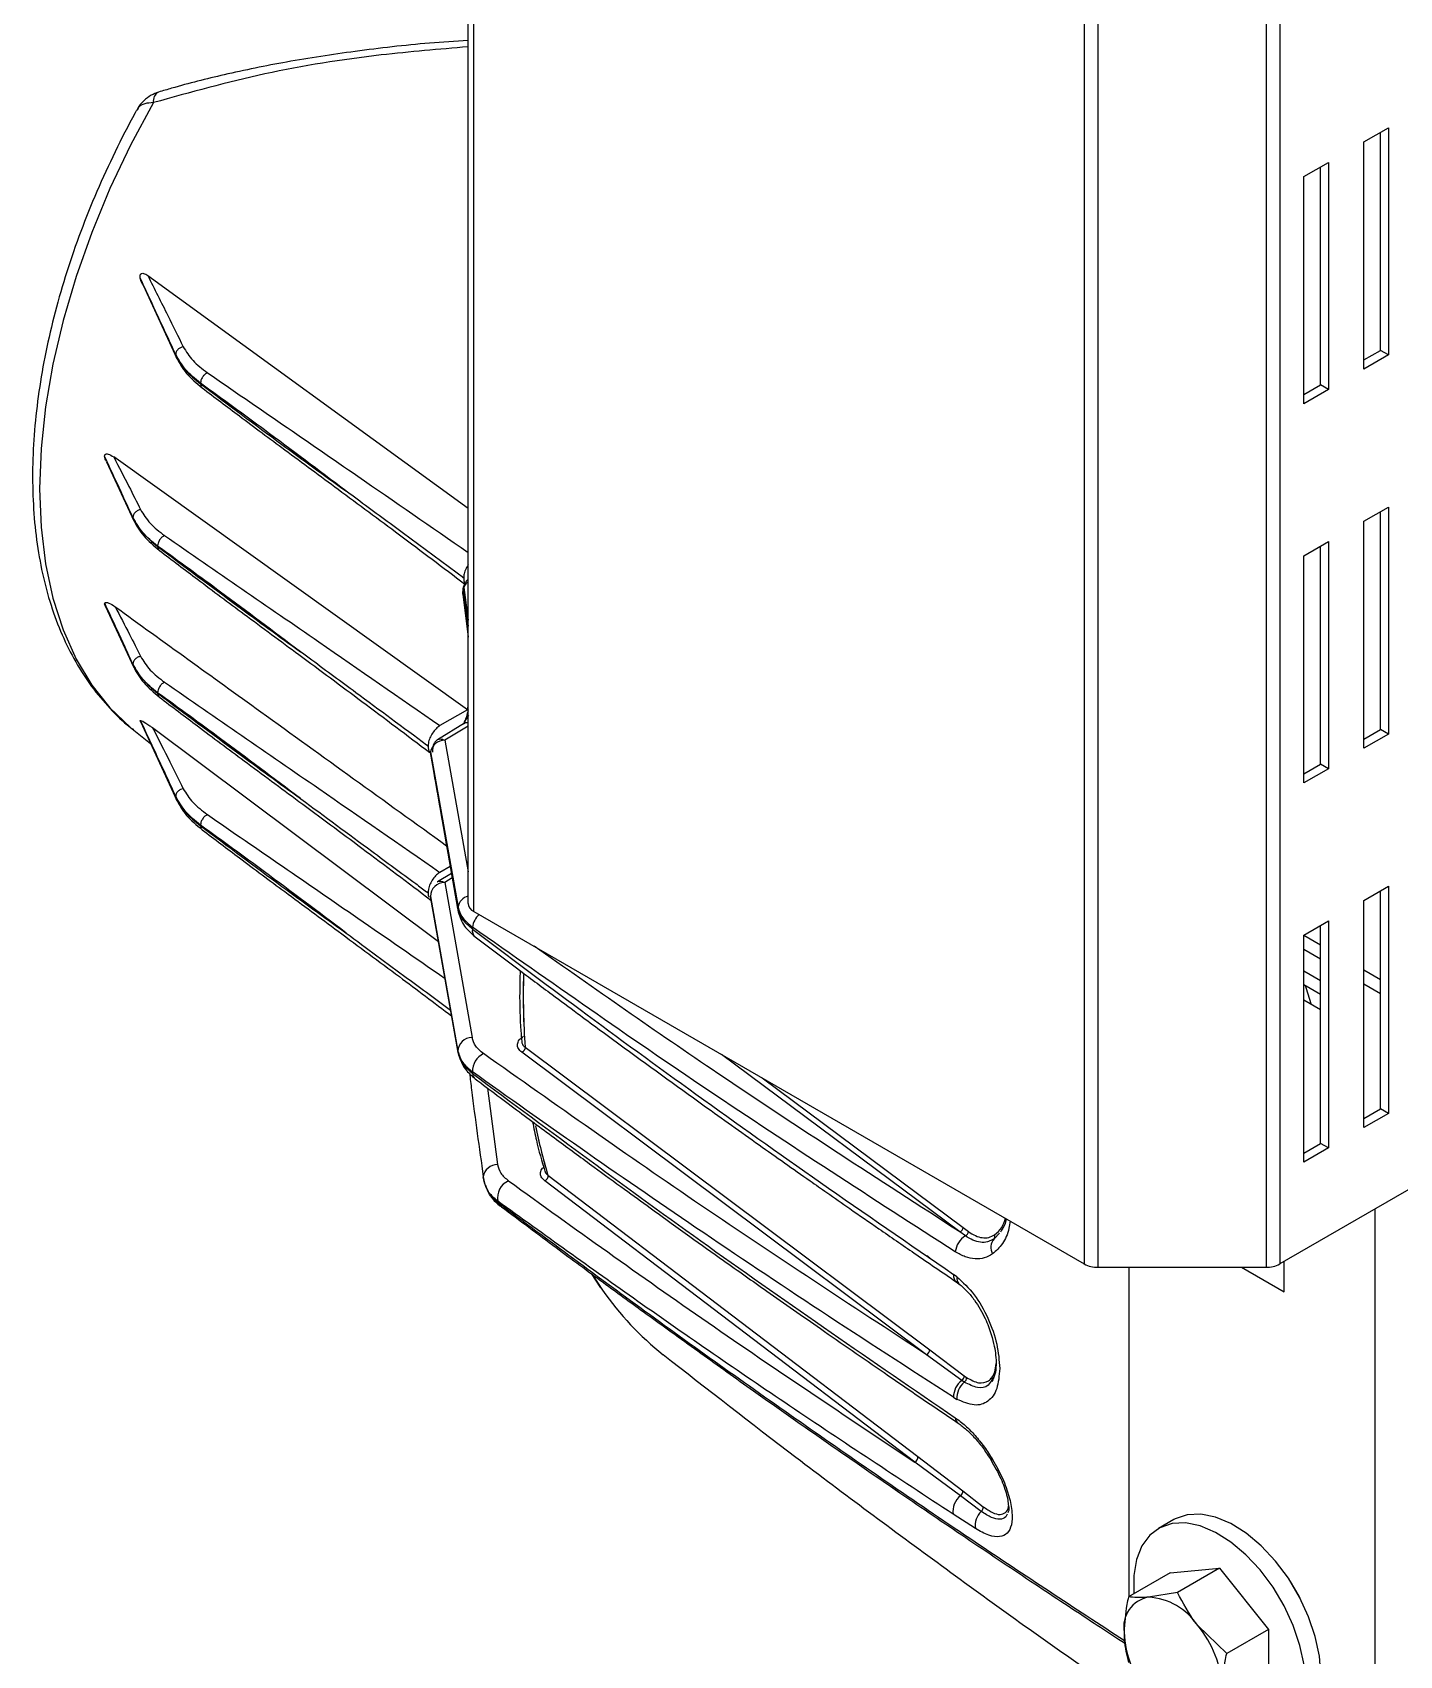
# Model space of a CAD drawing. Extents: x 11 to 120, y 2 to 94.
# Drawn here: x 14.01 to 18.92, y 73.23 to 79.06 of the extents above; entities that cross this region are included whole.
import ezdxf

# ---------------------------------------------------------------- set-up
doc = ezdxf.new("R2010")
doc.units = 0
doc.header["$MEASUREMENT"] = 0
doc.layers.add('OBJECT', color=7, linetype='CONTINUOUS')

msp = doc.modelspace()

# ---------------------------------------------------------------- linework, layer by layer
at = {"layer": 'OBJECT'}
for p, q in [((15.5731, 75.9318), (15.5731, 81.4638)), ((15.5936, 75.9032), (15.5936, 81.4353)), ((17.7892, 80.1677), (17.7892, 74.6357)), ((17.8387, 80.1559), (17.8387, 74.6238)), ((18.4432, 80.1559), (18.4432, 74.6238)), ((18.4927, 80.1677), (18.4927, 74.6357)), ((18.795, 78.67), (18.8834, 78.721)), ((18.8551, 77.9208), (18.8551, 78.7047)), ((18.8834, 78.721), (18.8834, 77.9045)), ((18.795, 77.8534), (18.795, 78.67)), ((18.5794, 78.5455), (18.6678, 78.5965)), ((18.6395, 77.7963), (18.6395, 78.5802)), ((18.6678, 78.5965), (18.6678, 77.78)), ((18.5794, 77.7289), (18.5794, 78.5455)), ((14.4041, 78.1553), (14.5257, 77.8916)), ((14.4212, 78.1894), (15.5731, 77.3531)), ((18.795, 77.8861), (18.8551, 77.9208)), ((18.8834, 77.9045), (18.8551, 77.9208)), ((14.5219, 77.9063), (14.5219, 77.9025)), ((18.8834, 77.9045), (18.795, 77.8534)), ((14.6109, 77.8026), (14.6109, 77.8003)), ((18.5794, 77.7616), (18.6395, 77.7963)), ((18.6678, 77.78), (18.5794, 77.7289)), ((18.6678, 77.78), (18.6395, 77.7963)), ((14.2727, 77.5202), (14.3715, 77.3076)), ((15.5713, 76.6284), (14.2986, 77.5373)), ((18.795, 77.3064), (18.8834, 77.3574)), ((18.8551, 76.5572), (18.8551, 77.3411)), ((18.8834, 77.3574), (18.8834, 76.5408)), ((14.3676, 77.3199), (14.3676, 77.319)), ((18.795, 76.4898), (18.795, 77.3064)), ((14.4566, 77.217), (14.4566, 77.2159)), ((18.5794, 77.1819), (18.6678, 77.2329)), ((18.6395, 76.4327), (18.6395, 77.2166)), ((18.6678, 77.2329), (18.6678, 76.4163)), ((18.5794, 76.3653), (18.5794, 77.1819)), ((15.5573, 77.1022), (15.5573, 77.102)), ((15.5542, 77.0445), (15.5731, 76.8895)), ((15.5562, 77.0617), (15.5731, 76.9287)), ((15.5581, 77.0683), (15.5731, 76.9503)), ((14.2683, 77.0024), (14.3715, 76.7801)), ((14.3676, 76.7915), (14.3676, 76.7924)), ((14.4566, 76.6884), (14.4566, 76.6895)), ((15.5713, 76.6284), (15.5731, 76.6415)), ((14.3951, 76.5859), (14.5257, 76.3026)), ((15.5606, 76.5799), (15.4628, 76.5206)), ((15.5713, 76.6284), (15.4721, 76.5712)), ((15.5591, 76.5786), (15.5555, 76.5763)), ((15.5631, 76.5883), (15.5764, 76.6095)), ((15.5731, 76.6286), (15.5716, 76.6185)), ((14.3652, 76.5598), (14.4315, 76.5069)), ((14.3652, 76.5598), (14.3693, 76.5566)), ((15.4669, 75.7945), (14.4387, 76.5638)), ((15.5731, 76.5689), (15.489, 76.5186)), ((15.489, 76.5186), (15.5731, 76.0452)), ((18.795, 76.5225), (18.8551, 76.5572)), ((18.8834, 76.5408), (18.795, 76.4898)), ((18.8834, 76.5408), (18.8551, 76.5572)), ((15.4295, 76.4977), (15.4295, 76.4975)), ((15.4383, 76.477), (15.5372, 75.9188)), ((15.5368, 75.9139), (15.4383, 76.4763)), ((18.5794, 76.398), (18.6395, 76.4327)), ((18.6678, 76.4163), (18.5794, 76.3653)), ((18.6678, 76.4163), (18.6395, 76.4327)), ((14.5219, 76.3136), (14.5219, 76.3173)), ((14.6109, 76.2113), (14.6109, 76.2136)), ((15.509, 76.065), (15.4721, 76.0437)), ((15.5134, 76.04), (15.4628, 76.0094)), ((15.5163, 76.0237), (15.489, 76.0074)), ((15.489, 76.0074), (15.5875, 75.4499)), ((18.795, 75.9427), (18.8834, 75.9938)), ((18.8834, 75.9938), (18.8834, 75.1772)), ((15.4295, 75.97), (15.4295, 75.9702)), ((15.4383, 75.9573), (15.5368, 75.4006)), ((15.5372, 75.3962), (15.4383, 75.9567)), ((18.795, 75.1262), (18.795, 75.9427)), ((18.8551, 75.1936), (18.8551, 75.9774)), ((15.5936, 75.9032), (17.7892, 74.6357)), ((18.5794, 75.8182), (18.6678, 75.8693)), ((18.5794, 75.0017), (18.5794, 75.8182)), ((18.6395, 75.7818), (18.5794, 75.8164)), ((18.6395, 75.0691), (18.6395, 75.8529)), ((18.6678, 75.8693), (18.6678, 75.0527)), ((18.5794, 75.7675), (18.6395, 75.7328)), ((18.6395, 75.6532), (18.5794, 75.6879)), ((18.6395, 75.6042), (18.5794, 75.6389)), ((18.8551, 75.6572), (18.795, 75.6919)), ((18.795, 75.643), (18.8551, 75.6083)), ((18.5794, 75.5858), (18.6395, 75.5511)), ((15.7782, 75.4153), (15.7782, 75.4143)), ((15.7783, 75.4151), (17.2335, 74.3274)), ((15.7784, 75.4142), (15.7783, 75.4151)), ((17.2219, 74.3093), (15.7668, 75.3968)), ((17.3421, 74.7508), (16.4841, 75.3891)), ((16.6307, 75.3045), (17.3536, 74.7667)), ((15.6434, 75.2679), (15.6789, 74.9932)), ((18.795, 75.1589), (18.8551, 75.1936)), ((18.8834, 75.1772), (18.795, 75.1262)), ((18.8834, 75.1772), (18.8551, 75.1936)), ((19.2971, 75.1), (18.4927, 74.6357)), ((18.5794, 75.0344), (18.6395, 75.0691)), ((18.6678, 75.0527), (18.6395, 75.0691)), ((18.6678, 75.0527), (18.5794, 75.0017)), ((15.6279, 74.9488), (15.6337, 74.9202)), ((15.86, 74.9555), (15.8605, 74.9522)), ((15.8601, 74.9553), (17.191, 73.9436)), ((15.8607, 74.952), (15.8601, 74.9553)), ((15.6339, 74.9226), (15.6359, 74.9167)), ((15.6356, 74.9145), (15.6449, 74.8975)), ((17.1797, 73.9233), (15.849, 74.9346)), ((18.8339, 74.8326), (18.8339, 72.7357)), ((17.3536, 74.7667), (17.3731, 74.7521)), ((17.3619, 74.7365), (17.3421, 74.7508)), ((17.4649, 74.7255), (17.4527, 74.7202)), ((17.4846, 74.7464), (17.4649, 74.7255)), ((17.4912, 74.7572), (17.4876, 74.7496)), ((17.2335, 74.6566), (17.2233, 74.6646)), ((16.0159, 74.6013), (16.0495, 74.55)), ((16.0204, 74.5962), (16.0568, 74.5414)), ((17.3315, 74.5893), (17.3192, 74.5983)), ((17.8387, 74.6238), (18.4432, 74.6238)), ((17.95, 74.6238), (17.95, 73.4398)), ((18.3553, 74.6238), (18.5079, 74.5357)), ((18.5079, 74.5357), (18.5079, 74.6445)), ((17.329, 74.5714), (17.3387, 74.5644)), ((17.3486, 74.2168), (17.2219, 74.3093)), ((17.2335, 74.3274), (17.3577, 74.2334)), ((17.3579, 74.2104), (17.3486, 74.2168)), ((17.3577, 74.2334), (17.3662, 74.2272)), ((17.459, 74.2217), (17.4556, 74.2237)), ((17.4632, 74.2277), (17.4576, 74.2197)), ((17.3192, 74.1562), (17.3315, 74.1488)), ((17.344, 73.8016), (17.1797, 73.9233)), ((17.191, 73.9436), (17.3523, 73.8198)), ((17.419, 73.7458), (17.344, 73.8016)), ((17.3523, 73.8198), (17.4257, 73.7628)), ((17.3982, 73.6839), (17.3179, 73.7355)), ((18.1117, 73.7163), (18.0566, 73.6845)), ((18.0985, 73.5255), (18.2753, 73.5413)), ((18.2753, 73.5413), (18.1249, 73.4545)), ((18.2753, 73.5413), (18.4521, 73.3214)), ((18.0985, 73.5255), (17.9482, 73.4387)), ((18.1249, 73.4545), (18.0208, 73.4375)), ((18.3017, 73.2346), (18.1975, 73.3354)), ((18.4521, 73.3214), (18.3017, 73.2346)), ((18.4521, 73.3214), (18.4521, 73.0857))]:
    msp.add_line(p, q, dxfattribs=at)
at = {"layer": 'OBJECT', "flags": 128}
for points in [[(14.4416, 78.8116), (14.3591, 78.6588), (14.2849, 78.5029), (14.2194, 78.345), (14.1631, 78.1864), (14.1165, 78.0282), (14.0799, 77.8716), (14.0535, 77.7178), (14.0376, 77.5679), (14.0323, 77.4231), (14.0376, 77.2844), (14.0535, 77.1528), (14.0799, 77.0295), (14.1165, 76.9152), (14.1631, 76.8108), (14.2194, 76.7171), (14.2849, 76.6349), (14.3591, 76.5647), (14.3652, 76.5598)], [(15.5542, 77.0445), (15.554, 77.052), (15.5562, 77.0617)], [(15.5631, 76.5883), (15.5624, 76.5891), (15.5622, 76.5897), (15.5622, 76.5902), (15.5626, 76.5905), (15.563, 76.5906)], [(15.5731, 76.6221), (15.5717, 76.6203), (15.571, 76.6182)], [(15.4295, 76.4977), (15.4271, 76.4994), (15.4252, 76.5007)], [(15.4383, 76.4763), (15.4383, 76.4676), (15.4391, 76.4636)], [(15.5368, 75.9139), (15.537, 75.9053), (15.5378, 75.9017)], [(18.6049, 75.5711), (18.5888, 75.6253), (18.5849, 75.6357)], [(15.5372, 75.3962), (15.5388, 75.3886), (15.539, 75.3879)], [(15.6293, 74.9379), (15.6279, 74.9473), (15.6279, 74.9487)], [(15.693, 74.8414), (15.692, 74.842), (15.6898, 74.8435)], [(17.4598, 73.9322), (17.4568, 73.931), (17.4549, 73.9304), (17.4539, 73.9305), (17.4539, 73.9305)], [(18.6398, 73.1588), (18.6349, 73.2255), (18.6201, 73.2957), (18.596, 73.3673), (18.5634, 73.438), (18.5233, 73.5054), (18.4771, 73.5674), (18.4261, 73.622), (18.372, 73.6674), (18.3166, 73.7023), (18.2616, 73.7254), (18.2089, 73.7361), (18.16, 73.7339), (18.1167, 73.719), (18.1117, 73.7163)], [(18.5847, 73.127), (18.5797, 73.1936), (18.5649, 73.2639), (18.5409, 73.3355), (18.5083, 73.4061), (18.4682, 73.4735), (18.4219, 73.5355), (18.3709, 73.5901), (18.3168, 73.6356), (18.2614, 73.6705), (18.2065, 73.6936), (18.1537, 73.7043), (18.1049, 73.7021), (18.0615, 73.6872), (18.025, 73.66), (17.9966, 73.6215), (17.9771, 73.5728), (17.9672, 73.5155), (17.9672, 73.4514), (17.9673, 73.4497)], [(18.5657, 73.4336), (18.5617, 73.4414), (18.531, 73.4937)]]:
    msp.add_lwpolyline(points, dxfattribs=at)
at = {"layer": 'OBJECT'}
for centre, radius, start, end in [((14.4769, 78.8179), 0.0359, 119.04787, 190.0959), ((15.5465, 76.5902), 0.0166, 315.94563, 353.46477), ((15.5784, 76.6176), 0.00741, 175.44093, 223.56603), ((15.4899, 76.4659), 0.0528, 91.00217, 167.84302), ((15.4884, 75.9572), 0.0502, 89.41212, 179.92476), ((15.5855, 75.911), 0.0489, 104.72411, 170.83531), ((15.6081, 75.9353), 0.0352, 185.69542, 245.6246), ((19.2379, 75.6052), 3.714, 175.15652, 175.23184), ((15.6627, 75.8377), 0.0739, 132.53719, 173.28105), ((15.6176, 75.8342), 0.0294, 169.3272, 228.44019), ((19.0178, 75.5585), 3.4405, 175.20076, 175.31182), ((18.5078, 75.6059), 2.7363, 178.51101, 183.99517), ((18.5067, 75.6057), 2.735, 178.54605, 183.99608), ((15.5872, 75.3994), 0.0505, 89.64866, 178.65634), ((15.7697, 75.404), 0.0141, 52.18701, 53.13683), ((18.2888, 75.6546), 2.7638, 185.27392, 185.36538), ((15.66, 75.328), 0.0712, 116.19277, 181.43147), ((18.1081, 75.5544), 2.5297, 185.17514, 185.31183), ((15.6148, 75.3211), 0.0255, 181.97646, 231.03865), ((17.6807, 75.5041), 1.9016, 191.27539, 196.76993), ((17.674, 75.5023), 1.8945, 191.276, 196.78025), ((15.679, 74.9416), 0.0517, 90.14758, 172.03043), ((15.8549, 74.9489), 0.0083, 50.86833, 52.51319), ((15.7461, 74.8734), 0.0671, 114.3534, 190.52413), ((17.3622, 75.4009), 1.7665, 197.792, 198.01726), ((15.7046, 74.8616), 0.0234, 197.74756, 230.90924), ((17.3329, 74.7696), 0.0209, 296.07624, 352.0007), ((17.4022, 74.6705), 0.0773, 121.39105, 173.64428), ((17.3523, 74.7551), 0.021, 297.44613, 351.80178), ((17.501, 74.6949), 0.0474, 139.68715, 209.59434), ((17.4548, 74.7346), 0.0135, 318.09484, 25.17953), ((17.345, 74.5927), 0.0264, 167.87492, 240.4355), ((17.3557, 74.5828), 0.0251, 164.92872, 227.58187), ((17.8367, 74.7248), 0.101, 241.96011, 271.14381), ((18.4452, 74.7248), 0.101, 268.8562, 298.03996), ((16.9553, 75.1675), 1.0951, 214.86817, 231.61154), ((17.2132, 74.3276), 0.0202, 295.31534, 359.66349), ((17.394, 74.1573), 0.0748, 127.31471, 180.84743), ((17.4029, 74.1546), 0.0717, 128.87359, 184.58484), ((17.3374, 74.2338), 0.0204, 303.4638, 358.84375), ((17.3466, 74.2264), 0.0196, 305.26183, 2.37873), ((17.3499, 74.0832), 0.0245, 181.38684, 233.21934), ((17.172, 73.9409), 0.0192, 293.74373, 8.13303), ((17.3863, 73.7467), 0.0693, 127.56245, 189.29192), ((17.3335, 73.8173), 0.0189, 303.90266, 7.53005), ((17.4647, 73.696), 0.0675, 132.49798, 190.38634), ((17.4075, 73.7602), 0.0184, 308.76644, 8.16382), ((18.0409, 73.3294), 0.1099, 100.54668, 189.25194), ((18.0071, 73.2097), 0.2282, 33.43473, 86.57065), ((18.3157, 73.3294), 0.3837, 182.63926, 219.77211), ((17.9026, 73.0899), 0.3837, 2.63926, 39.77211)]:
    msp.add_arc(centre, radius, start, end, dxfattribs=at)
for centre, major_axis, start_param, end_param in [((13.6541, 78.9796), (-0.7659, 2.3851), 4.306012, 4.30714), ((13.404, 79.1318), (-0.7463, 2.324), 3.893388, 3.895339), ((13.404, 79.1318), (-0.7463, 2.324), 3.50162, 3.503571), ((13.6541, 78.9796), (-0.7659, 2.3851), 3.08982, 3.090948)]:
    msp.add_ellipse(centre, major_axis=major_axis, ratio=0.199933, start_param=start_param, end_param=end_param, dxfattribs=at)
for points, knots in [([(15.5731, 79.0351), (15.5268, 79.0321), (15.3901, 79.0231), (15.1721, 78.9978), (14.9253, 78.9602), (14.7053, 78.9155), (14.5528, 78.8768), (14.4753, 78.854), (14.4595, 78.8493)], [0, 0, 0, 0, 0.119735, 0.354407, 0.574313, 0.779456, 0.954926, 1, 1, 1, 1]), ([(15.5731, 79.0121), (15.4686, 79.0033), (15.2205, 78.9827), (14.8389, 78.922), (14.574, 78.8484), (14.4416, 78.8116)], [0, 0, 0, 0, 0.266621, 0.633434, 1, 1, 1, 1]), ([(14.4597, 78.8488), (14.4508, 78.8457), (14.431, 78.8388), (14.4056, 78.8179), (14.3879, 78.7988), (14.3824, 78.7854), (14.3815, 78.7833)], [0, 0, 0, 0, 0.257467, 0.577044, 0.932229, 1, 1, 1, 1]), ([(14.4416, 78.8116), (14.4307, 78.8108), (14.4087, 78.8091), (14.3889, 78.7979), (14.3843, 78.7867), (14.3827, 78.7829)], [0, 0, 0, 0, 0.392208, 0.7928, 1, 1, 1, 1]), ([(14.381, 78.7838), (14.3793, 78.7807), (14.3517, 78.7318), (14.3025, 78.6348), (14.2368, 78.4923), (14.1789, 78.348), (14.1287, 78.2031), (14.0868, 78.0582), (14.0532, 77.9143), (14.0283, 77.7723), (14.0124, 77.6328), (14.0056, 77.4967), (14.008, 77.365), (14.0198, 77.2383), (14.041, 77.1175), (14.0716, 77.0035), (14.1114, 76.8972), (14.1602, 76.7995), (14.2175, 76.7109), (14.2834, 76.6332), (14.3347, 76.582), (14.3659, 76.56), (14.3702, 76.5569)], [0, 0, 0, 0, 0.003666, 0.058545, 0.113449, 0.168377, 0.223344, 0.278361, 0.333441, 0.388592, 0.443822, 0.499132, 0.554514, 0.609946, 0.665364, 0.720681, 0.775778, 0.83051, 0.884738, 0.938365, 0.991378, 1, 1, 1, 1]), ([(14.3943, 78.18), (14.3939, 78.182), (14.3933, 78.1852), (14.3934, 78.1896), (14.3942, 78.1929), (14.3956, 78.1951), (14.3976, 78.1969), (14.4011, 78.198), (14.4096, 78.1971), (14.4162, 78.1927), (14.4212, 78.1894)], [0, 0, 0, 0, 0.113357, 0.188715, 0.241996, 0.295662, 0.342488, 0.417956, 0.560437, 1, 1, 1, 1]), ([(14.5219, 77.9063), (14.4981, 77.9574), (14.4556, 78.0485), (14.413, 78.1399), (14.3943, 78.18)], [0, 0, 0, 0, 0.559998, 1, 1, 1, 1]), ([(14.4041, 78.1553), (14.4038, 78.1556), (14.3997, 78.162), (14.3972, 78.17), (14.3949, 78.1775)], [0, 0, 0, 0, 0.05979, 1, 1, 1, 1]), ([(14.3949, 78.1775), (14.4186, 78.1261), (14.461, 78.0344), (14.5033, 77.9428), (14.5219, 77.9025)], [0, 0, 0, 0, 0.5599969, 1, 1, 1, 1]), ([(14.4212, 78.1894), (14.4452, 78.1417), (14.4882, 78.0565), (14.5302, 77.9711), (14.5486, 77.9336)], [0, 0, 0, 0, 0.560013, 1, 1, 1, 1]), ([(14.5486, 77.9336), (14.5453, 77.9327), (14.5401, 77.9314), (14.5338, 77.9275), (14.5296, 77.9239), (14.5261, 77.9197), (14.5228, 77.9138), (14.5223, 77.9093), (14.5219, 77.9063)], [0, 0, 0, 0, 0.239573, 0.368433, 0.5, 0.631561, 0.760421, 1, 1, 1, 1]), ([(14.5486, 77.9336), (14.559, 77.9167), (14.5797, 77.883), (14.6171, 77.8545), (14.6357, 77.8403)], [0, 0, 0, 0, 0.501105, 1, 1, 1, 1]), ([(14.6109, 77.8026), (14.5916, 77.8186), (14.5529, 77.8505), (14.5323, 77.8877), (14.5219, 77.9063)], [0, 0, 0, 0, 0.499962, 1, 1, 1, 1]), ([(14.5219, 77.9025), (14.5323, 77.8842), (14.5529, 77.8476), (14.5916, 77.816), (14.6109, 77.8003)], [0, 0, 0, 0, 0.500038, 1, 1, 1, 1]), ([(14.5219, 77.9025), (14.5222, 77.8997), (14.5227, 77.8957), (14.5251, 77.8925), (14.5258, 77.8916)], [0, 0, 0, 0, 0.695924, 1, 1, 1, 1]), ([(14.5236, 77.895), (14.5345, 77.8754), (14.5562, 77.8364), (14.5966, 77.8029), (14.6167, 77.7862)], [0, 0, 0, 0, 0.50137, 1, 1, 1, 1]), ([(14.5258, 77.8916), (14.5259, 77.8914), (14.5269, 77.8899), (14.5292, 77.8879), (14.5317, 77.8867), (14.5327, 77.8862)], [0, 0, 0, 0, 0.096936, 0.624249, 1, 1, 1, 1]), ([(14.6357, 77.8403), (14.6326, 77.8385), (14.6277, 77.8358), (14.6219, 77.8298), (14.6179, 77.8246), (14.6147, 77.8189), (14.6116, 77.8114), (14.6112, 77.8061), (14.6109, 77.8026)], [0, 0, 0, 0, 0.239486, 0.368378, 0.5, 0.631622, 0.760513, 1, 1, 1, 1]), ([(15.1335, 77.4153), (15.036, 77.4889), (14.8618, 77.6203), (14.6875, 77.7469), (14.6109, 77.8026)], [0, 0, 0, 0, 0.560064, 1, 1, 1, 1]), ([(14.6109, 77.8003), (14.7085, 77.7272), (14.8827, 77.5967), (15.0569, 77.4707), (15.1335, 77.4153)], [0, 0, 0, 0, 0.559937, 1, 1, 1, 1]), ([(14.6109, 77.8003), (14.6112, 77.7972), (14.6117, 77.7924), (14.6145, 77.788), (14.6164, 77.7865), (14.6173, 77.7859)], [0, 0, 0, 0, 0.508253, 0.781804, 1, 1, 1, 1]), ([(14.6357, 77.8403), (14.816, 77.7164), (15.129, 77.5013), (15.4409, 77.2857), (15.5731, 77.1943)], [0, 0, 0, 0, 0.576114, 1, 1, 1, 1]), ([(14.6173, 77.7858), (14.6617, 77.7521), (14.7603, 77.6774), (14.9232, 77.5561), (15.1151, 77.4141), (15.3314, 77.2545), (15.4826, 77.1402), (15.5608, 77.0812)], [0, 0, 0, 0, 0.141949, 0.31432, 0.517117, 0.750331, 1, 1, 1, 1]), ([(14.2661, 77.5394), (14.2661, 77.5404), (14.266, 77.5424), (14.2668, 77.545), (14.2685, 77.5472), (14.2724, 77.5487), (14.2827, 77.5475), (14.2918, 77.5416), (14.2986, 77.5373)], [0, 0, 0, 0, 0.052382, 0.104943, 0.166385, 0.263156, 0.45743, 1, 1, 1, 1]), ([(14.3676, 77.3199), (14.3486, 77.3609), (14.3148, 77.4341), (14.281, 77.5072), (14.2661, 77.5394)], [0, 0, 0, 0, 0.560003, 1, 1, 1, 1]), ([(14.2731, 77.5205), (14.2719, 77.5222), (14.2696, 77.5255), (14.2673, 77.5311), (14.2667, 77.5346), (14.2664, 77.5361)], [0, 0, 0, 0, 0.38985, 0.751196, 1, 1, 1, 1]), ([(14.2664, 77.5361), (14.2853, 77.4956), (14.319, 77.4233), (14.3528, 77.3508), (14.3676, 77.319)], [0, 0, 0, 0, 0.560005, 1, 1, 1, 1]), ([(14.2986, 77.5373), (14.3169, 77.5021), (14.3498, 77.4391), (14.3814, 77.3759), (14.3952, 77.3481)], [0, 0, 0, 0, 0.560034, 1, 1, 1, 1]), ([(15.553, 77.1053), (15.5527, 77.1055), (15.4789, 77.16), (15.3527, 77.2534), (15.2136, 77.3561), (15.1475, 77.4049), (15.1339, 77.415), (15.1335, 77.4153)], [0, 0, 0, 0, 0.002464, 0.527442, 0.903158, 0.997088, 1, 1, 1, 1]), ([(14.3952, 77.3481), (14.3917, 77.3472), (14.3864, 77.3459), (14.3799, 77.3419), (14.3755, 77.3381), (14.3719, 77.3337), (14.3685, 77.3276), (14.3679, 77.3229), (14.3676, 77.3199)], [0, 0, 0, 0, 0.239579, 0.368437, 0.5, 0.631566, 0.760425, 1, 1, 1, 1]), ([(14.3952, 77.3481), (14.4054, 77.3313), (14.4258, 77.2976), (14.4629, 77.269), (14.4814, 77.2547)], [0, 0, 0, 0, 0.5007266, 1, 1, 1, 1]), ([(14.4566, 77.217), (14.4372, 77.2328), (14.3986, 77.2645), (14.3779, 77.3014), (14.3676, 77.3199)], [0, 0, 0, 0, 0.4999583, 1, 1, 1, 1]), ([(14.3676, 77.319), (14.3779, 77.3005), (14.3986, 77.2636), (14.4372, 77.2318), (14.4566, 77.2159)], [0, 0, 0, 0, 0.500042, 1, 1, 1, 1]), ([(14.3676, 77.319), (14.3679, 77.3161), (14.3683, 77.3119), (14.3708, 77.3086), (14.3716, 77.3076)], [0, 0, 0, 0, 0.694979, 1, 1, 1, 1]), ([(14.3693, 77.3111), (14.3802, 77.2915), (14.402, 77.2523), (14.4423, 77.2186), (14.4624, 77.2018)], [0, 0, 0, 0, 0.5013, 1, 1, 1, 1]), ([(14.3716, 77.3076), (14.3717, 77.3074), (14.3727, 77.3058), (14.3751, 77.3039), (14.3776, 77.3026), (14.3787, 77.3021)], [0, 0, 0, 0, 0.096683, 0.633209, 1, 1, 1, 1]), ([(14.4814, 77.2547), (14.4782, 77.2529), (14.4733, 77.2502), (14.4675, 77.2442), (14.4635, 77.239), (14.4604, 77.2333), (14.4573, 77.2258), (14.4568, 77.2205), (14.4566, 77.217)], [0, 0, 0, 0, 0.239486, 0.368379, 0.499997, 0.631618, 0.760514, 1, 1, 1, 1]), ([(14.971, 76.8363), (14.8749, 76.9087), (14.7035, 77.0378), (14.532, 77.1622), (14.4566, 77.217)], [0, 0, 0, 0, 0.560059, 1, 1, 1, 1]), ([(14.4566, 77.2159), (14.5526, 77.1439), (14.724, 77.0153), (14.8955, 76.891), (14.971, 76.8363)], [0, 0, 0, 0, 0.559941, 1, 1, 1, 1]), ([(14.4566, 77.2159), (14.4569, 77.2128), (14.4573, 77.208), (14.4601, 77.2036), (14.4621, 77.2021), (14.463, 77.2015)], [0, 0, 0, 0, 0.508254, 0.781796, 1, 1, 1, 1]), ([(14.4814, 77.2547), (14.6666, 77.1273), (14.9974, 76.8997), (15.3271, 76.6715), (15.4721, 76.5712)], [0, 0, 0, 0, 0.560008, 1, 1, 1, 1]), ([(14.4629, 77.2014), (14.5086, 77.1667), (14.6099, 77.0899), (14.7773, 76.9652), (14.9746, 76.8192), (15.1978, 76.6543), (15.3541, 76.5361), (15.4354, 76.4747)], [0, 0, 0, 0, 0.141558, 0.313454, 0.51569, 0.748261, 1, 1, 1, 1]), ([(15.5573, 77.1022), (15.5565, 77.1028), (15.5551, 77.1038), (15.5537, 77.1048), (15.553, 77.1053)], [0, 0, 0, 0, 0.56004, 1, 1, 1, 1]), ([(15.553, 77.1053), (15.5538, 77.1047), (15.5553, 77.1036), (15.5567, 77.1025), (15.5573, 77.102)], [0, 0, 0, 0, 0.56004, 1, 1, 1, 1]), ([(15.5732, 77.0973), (15.5721, 77.0965), (15.5682, 77.0936), (15.5626, 77.0858), (15.5573, 77.0752), (15.5548, 77.0647), (15.5539, 77.0565), (15.5537, 77.05), (15.554, 77.0465), (15.5542, 77.0444)], [0, 0, 0, 0, 0.0714148, 0.2495439, 0.4751565, 0.666172, 0.7982048, 0.8859981, 1, 1, 1, 1]), ([(15.5731, 77.1492), (15.5696, 77.1434), (15.5628, 77.1317), (15.558, 77.115), (15.5575, 77.1058), (15.5573, 77.1022)], [0, 0, 0, 0, 0.379775, 0.759575, 1, 1, 1, 1]), ([(15.5573, 77.102), (15.5575, 77.0972), (15.5578, 77.09), (15.561, 77.0854), (15.5621, 77.0838)], [0, 0, 0, 0, 0.656773, 1, 1, 1, 1]), ([(15.5581, 77.0683), (15.5581, 77.0686), (15.558, 77.069), (15.5578, 77.0691), (15.5576, 77.0691), (15.5574, 77.0688), (15.5572, 77.0683), (15.557, 77.0677), (15.5567, 77.0668), (15.5564, 77.0655), (15.5563, 77.0641), (15.5562, 77.0627), (15.5562, 77.0621), (15.5562, 77.0617)], [0, 0, 0, 0, 0.13574, 0.194591, 0.250843, 0.311563, 0.37511, 0.438068, 0.500883, 0.619799, 0.750938, 0.873701, 1, 1, 1, 1]), ([(15.5731, 77.088), (15.573, 77.088), (15.5687, 77.0855), (15.5632, 77.0787), (15.5597, 77.0715), (15.5581, 77.0683)], [0, 0, 0, 0, 0.000813, 0.551691, 1, 1, 1, 1]), ([(14.2676, 77.0029), (14.2672, 77.0038), (14.2664, 77.0057), (14.266, 77.0079), (14.2661, 77.0089), (14.2661, 77.0093)], [0, 0, 0, 0, 0.376939, 0.756011, 1, 1, 1, 1]), ([(14.2661, 77.0093), (14.2851, 76.9688), (14.3189, 76.8964), (14.3527, 76.8235), (14.3676, 76.7915)], [0, 0, 0, 0, 0.560014, 1, 1, 1, 1]), ([(14.2664, 77.0112), (14.2668, 77.012), (14.2676, 77.014), (14.2726, 77.0149), (14.2843, 77.0118), (14.296, 77.0041), (14.3037, 76.999)], [0, 0, 0, 0, 0.072973, 0.194337, 0.468698, 1, 1, 1, 1]), ([(14.3676, 76.7924), (14.3487, 76.8334), (14.315, 76.9066), (14.2813, 76.9792), (14.2664, 77.0112)], [0, 0, 0, 0, 0.5600153, 1, 1, 1, 1]), ([(14.3037, 76.999), (14.4783, 76.8731), (14.8755, 76.5865), (15.273, 76.3002), (15.4958, 76.1397)], [0, 0, 0, 0, 0.439657, 1, 1, 1, 1]), ([(14.3037, 76.999), (14.3212, 76.9658), (14.3523, 76.9064), (14.3821, 76.8468), (14.3952, 76.8206)], [0, 0, 0, 0, 0.560038, 1, 1, 1, 1]), ([(14.3952, 76.8206), (14.3917, 76.8197), (14.3864, 76.8184), (14.3799, 76.8144), (14.3755, 76.8106), (14.3719, 76.8062), (14.3685, 76.8002), (14.3679, 76.7955), (14.3676, 76.7924)], [0, 0, 0, 0, 0.239578, 0.368434, 0.499997, 0.631562, 0.76042, 1, 1, 1, 1]), ([(14.3952, 76.8206), (14.4054, 76.8038), (14.4258, 76.7701), (14.4629, 76.7415), (14.4814, 76.7272)], [0, 0, 0, 0, 0.5007266, 1, 1, 1, 1]), ([(15.4252, 76.5007), (15.4248, 76.501), (15.3395, 76.564), (15.2017, 76.6659), (15.051, 76.7772), (14.9849, 76.826), (14.9714, 76.836), (14.971, 76.8363)], [0, 0, 0, 0, 0.002274, 0.563506, 0.91051, 0.997261, 1, 1, 1, 1]), ([(14.4566, 76.6895), (14.4372, 76.7053), (14.3986, 76.737), (14.3779, 76.7739), (14.3676, 76.7924)], [0, 0, 0, 0, 0.499958, 1, 1, 1, 1]), ([(14.3676, 76.7915), (14.3779, 76.773), (14.3986, 76.7361), (14.4372, 76.7043), (14.4566, 76.6884)], [0, 0, 0, 0, 0.500042, 1, 1, 1, 1]), ([(14.3676, 76.7915), (14.3679, 76.7886), (14.3683, 76.7844), (14.3708, 76.7811), (14.3716, 76.7801)], [0, 0, 0, 0, 0.69548, 1, 1, 1, 1]), ([(14.3693, 76.7836), (14.3802, 76.764), (14.402, 76.7248), (14.4423, 76.6911), (14.4624, 76.6743)], [0, 0, 0, 0, 0.5013, 1, 1, 1, 1]), ([(14.3716, 76.7801), (14.3717, 76.7799), (14.3727, 76.7783), (14.3751, 76.7764), (14.3776, 76.7751), (14.3787, 76.7746)], [0, 0, 0, 0, 0.097597, 0.63358, 1, 1, 1, 1]), ([(14.4814, 76.7272), (14.4782, 76.7254), (14.4733, 76.7227), (14.4675, 76.7168), (14.4635, 76.7115), (14.4604, 76.7058), (14.4573, 76.6983), (14.4568, 76.693), (14.4566, 76.6895)], [0, 0, 0, 0, 0.239486, 0.3683796, 0.5000009, 0.6316177, 0.7605139, 1, 1, 1, 1]), ([(14.971, 76.3088), (14.8749, 76.3812), (14.7035, 76.5103), (14.532, 76.6348), (14.4566, 76.6895)], [0, 0, 0, 0, 0.560059, 1, 1, 1, 1]), ([(14.4814, 76.7272), (14.6666, 76.5998), (14.9974, 76.3722), (15.3271, 76.1441), (15.4721, 76.0437)], [0, 0, 0, 0, 0.560008, 1, 1, 1, 1]), ([(14.4566, 76.6884), (14.5526, 76.6164), (14.724, 76.4878), (14.8955, 76.3635), (14.971, 76.3088)], [0, 0, 0, 0, 0.559941, 1, 1, 1, 1]), ([(14.4566, 76.6884), (14.4569, 76.6853), (14.4573, 76.6806), (14.4601, 76.6761), (14.4621, 76.6747), (14.463, 76.674)], [0, 0, 0, 0, 0.508249, 0.781798, 1, 1, 1, 1]), ([(14.4629, 76.6739), (14.5086, 76.6392), (14.6099, 76.5625), (14.7773, 76.4377), (14.9746, 76.2917), (15.1992, 76.1257), (15.357, 76.0065), (15.4396, 75.9441)], [0, 0, 0, 0, 0.140945, 0.312098, 0.51346, 0.745026, 1, 1, 1, 1]), ([(14.3952, 76.5858), (14.395, 76.5861), (14.3943, 76.5869), (14.3936, 76.5881), (14.3931, 76.5896), (14.3938, 76.5897), (14.3943, 76.5898)], [0, 0, 0, 0, 0.071887, 0.242744, 0.497667, 1, 1, 1, 1]), ([(14.3943, 76.5898), (14.4181, 76.5384), (14.4607, 76.4466), (14.5032, 76.3542), (14.5219, 76.3136)], [0, 0, 0, 0, 0.560009, 1, 1, 1, 1]), ([(14.3949, 76.5899), (14.3974, 76.5891), (14.4054, 76.5867), (14.422, 76.576), (14.4354, 76.5662), (14.4387, 76.5638)], [0, 0, 0, 0, 0.2595992, 0.8195355, 1, 1, 1, 1]), ([(14.5219, 76.3173), (14.4982, 76.3684), (14.4559, 76.4597), (14.4135, 76.5501), (14.3949, 76.5899)], [0, 0, 0, 0, 0.560012, 1, 1, 1, 1]), ([(15.5582, 76.5779), (15.5583, 76.5786), (15.559, 76.5828), (15.5612, 76.5858), (15.5631, 76.5883)], [0, 0, 0, 0, 0.148963, 1, 1, 1, 1]), ([(15.5583, 76.5785), (15.5586, 76.5791), (15.5592, 76.5809), (15.5596, 76.5805), (15.5599, 76.5803)], [0, 0, 0, 0, 0.35415, 1, 1, 1, 1]), ([(15.5731, 76.5808), (15.5718, 76.5812), (15.568, 76.5822), (15.5631, 76.5814), (15.5601, 76.5792), (15.5591, 76.5786)], [0, 0, 0, 0, 0.263749, 0.76922, 1, 1, 1, 1]), ([(15.571, 76.6182), (15.5703, 76.6143), (15.5686, 76.6054), (15.5646, 76.5957), (15.5623, 76.5903)], [0, 0, 0, 0, 0.436573, 1, 1, 1, 1]), ([(14.4387, 76.5638), (14.4595, 76.5229), (14.4966, 76.4499), (14.5328, 76.3768), (14.5486, 76.3446)], [0, 0, 0, 0, 0.560019, 1, 1, 1, 1]), ([(15.4721, 76.5712), (15.4673, 76.5678), (15.4576, 76.5612), (15.4448, 76.5452), (15.4351, 76.5271), (15.4301, 76.5105), (15.4296, 76.5012), (15.4295, 76.4977)], [0, 0, 0, 0, 0.217202, 0.434334, 0.650167, 0.86439, 1, 1, 1, 1]), ([(15.4634, 76.5209), (15.4599, 76.5182), (15.4532, 76.513), (15.4478, 76.5005), (15.4454, 76.4877), (15.4451, 76.4792), (15.445, 76.4756)], [0, 0, 0, 0, 0.297146, 0.574414, 0.814611, 1, 1, 1, 1]), ([(15.4632, 76.5206), (15.4642, 76.5212), (15.4671, 76.523), (15.473, 76.5237), (15.4806, 76.5227), (15.4862, 76.52), (15.489, 76.5186)], [0, 0, 0, 0, 0.156124, 0.424595, 0.705887, 1, 1, 1, 1]), ([(15.4252, 76.5007), (15.426, 76.5001), (15.4274, 76.499), (15.4288, 76.4979), (15.4295, 76.4975)], [0, 0, 0, 0, 0.560015, 1, 1, 1, 1]), ([(15.4295, 76.4975), (15.4297, 76.4928), (15.4303, 76.4839), (15.4344, 76.4783), (15.4363, 76.4757)], [0, 0, 0, 0, 0.529845, 1, 1, 1, 1]), ([(15.4383, 76.4763), (15.4383, 76.4764), (15.4383, 76.4764), (15.4382, 76.4766), (15.4382, 76.4767), (15.4382, 76.4768), (15.4383, 76.4769), (15.4383, 76.477), (15.4383, 76.477), (15.4383, 76.4771), (15.4383, 76.4771), (15.4383, 76.4771), (15.4383, 76.477), (15.4383, 76.477), (15.4383, 76.477)], [0, 0, 0, 0, 0.14846, 0.270216, 0.325866, 0.380992, 0.499258, 0.560332, 0.615032, 0.666467, 0.718978, 0.77612, 0.84064, 1, 1, 1, 1]), ([(15.4391, 76.4636), (15.4539, 76.3788), (15.4866, 76.1915), (15.5196, 76.0043), (15.5378, 75.9017)], [0, 0, 0, 0, 0.452479, 1, 1, 1, 1]), ([(14.5486, 76.3446), (14.5453, 76.3437), (14.5401, 76.3424), (14.5338, 76.3385), (14.5296, 76.3349), (14.5261, 76.3307), (14.5228, 76.3248), (14.5223, 76.3203), (14.5219, 76.3173)], [0, 0, 0, 0, 0.239573, 0.368432, 0.5, 0.631561, 0.760427, 1, 1, 1, 1]), ([(14.5486, 76.3446), (14.559, 76.3277), (14.5797, 76.2941), (14.6171, 76.2656), (14.6357, 76.2513)], [0, 0, 0, 0, 0.501105, 1, 1, 1, 1]), ([(14.6109, 76.2136), (14.5916, 76.2296), (14.5529, 76.2615), (14.5323, 76.2987), (14.5219, 76.3173)], [0, 0, 0, 0, 0.499962, 1, 1, 1, 1]), ([(14.5219, 76.3136), (14.5323, 76.2952), (14.5529, 76.2586), (14.5916, 76.227), (14.6109, 76.2113)], [0, 0, 0, 0, 0.500038, 1, 1, 1, 1]), ([(14.5219, 76.3136), (14.5222, 76.3107), (14.5227, 76.3067), (14.5251, 76.3036), (14.5258, 76.3026)], [0, 0, 0, 0, 0.695995, 1, 1, 1, 1]), ([(14.5236, 76.306), (14.5345, 76.2864), (14.5562, 76.2474), (14.5966, 76.2139), (14.6167, 76.1972)], [0, 0, 0, 0, 0.50137, 1, 1, 1, 1]), ([(14.5258, 76.3026), (14.5259, 76.3024), (14.5269, 76.3009), (14.5292, 76.299), (14.5317, 76.2977), (14.5327, 76.2972)], [0, 0, 0, 0, 0.097053, 0.624298, 1, 1, 1, 1]), ([(14.971, 76.3088), (14.9714, 76.3085), (15.0568, 76.2454), (15.1948, 76.1436), (15.3453, 76.0322), (15.4113, 75.9835), (15.4248, 75.9735), (15.4252, 75.9732)], [0, 0, 0, 0, 0.002739, 0.563971, 0.910975, 0.997726, 1, 1, 1, 1]), ([(14.6357, 76.2513), (14.6326, 76.2495), (14.6277, 76.2468), (14.6219, 76.2409), (14.6179, 76.2356), (14.6147, 76.23), (14.6116, 76.2224), (14.6112, 76.2171), (14.6109, 76.2136)], [0, 0, 0, 0, 0.239486, 0.368379, 0.5, 0.631622, 0.760508, 1, 1, 1, 1]), ([(14.6357, 76.2513), (14.816, 76.1274), (15.1013, 75.9314), (15.3856, 75.7349), (15.4902, 75.6626)], [0, 0, 0, 0, 0.632059, 1, 1, 1, 1]), ([(15.1335, 75.8263), (15.036, 75.8999), (14.8618, 76.0314), (14.6875, 76.1579), (14.6109, 76.2136)], [0, 0, 0, 0, 0.560064, 1, 1, 1, 1]), ([(14.6109, 76.2113), (14.7085, 76.1382), (14.8827, 76.0077), (15.0569, 75.8817), (15.1335, 75.8263)], [0, 0, 0, 0, 0.559937, 1, 1, 1, 1]), ([(14.6109, 76.2113), (14.6112, 76.2082), (14.6117, 76.2034), (14.6145, 76.199), (14.6164, 76.1975), (14.6173, 76.1969)], [0, 0, 0, 0, 0.508242, 0.781794, 1, 1, 1, 1]), ([(14.6173, 76.1968), (14.6617, 76.1631), (14.7603, 76.0884), (14.9232, 75.9671), (15.1151, 75.8251), (15.3158, 75.6771), (15.4514, 75.5747), (15.514, 75.5274)], [0, 0, 0, 0, 0.149377, 0.330768, 0.544175, 0.789594, 1, 1, 1, 1]), ([(15.4721, 76.0437), (15.4679, 76.0409), (15.4589, 76.0348), (15.4464, 76.02), (15.4362, 76.0022), (15.4304, 75.9847), (15.4297, 75.9746), (15.4295, 75.9702)], [0, 0, 0, 0, 0.1876001, 0.4047628, 0.6207737, 0.8351753, 1, 1, 1, 1]), ([(15.4635, 76.0096), (15.4638, 76.0098), (15.466, 76.0115), (15.4713, 76.0124), (15.4795, 76.0119), (15.4857, 76.0089), (15.489, 76.0074)], [0, 0, 0, 0, 0.055337, 0.345773, 0.660666, 1, 1, 1, 1]), ([(15.4295, 75.9702), (15.4287, 75.9707), (15.4272, 75.9718), (15.4258, 75.9728), (15.4252, 75.9732)], [0, 0, 0, 0, 0.560018, 1, 1, 1, 1]), ([(15.4252, 75.9732), (15.426, 75.9726), (15.4274, 75.9715), (15.4288, 75.9705), (15.4295, 75.97)], [0, 0, 0, 0, 0.560015, 1, 1, 1, 1]), ([(15.4295, 75.97), (15.4296, 75.9644), (15.4297, 75.9584), (15.4322, 75.9547), (15.4324, 75.9544)], [0, 0, 0, 0, 0.927757, 1, 1, 1, 1]), ([(15.4383, 75.9567), (15.4383, 75.9568), (15.4383, 75.9568), (15.4383, 75.9569), (15.4383, 75.957), (15.4383, 75.9571), (15.4383, 75.9571), (15.4383, 75.9572), (15.4383, 75.9573), (15.4382, 75.9574), (15.4382, 75.9574), (15.4382, 75.9574), (15.4383, 75.9574), (15.4383, 75.9573), (15.4383, 75.9573)], [0, 0, 0, 0, 0.156114, 0.220098, 0.277037, 0.329652, 0.38159, 0.436517, 0.497311, 0.615066, 0.669946, 0.725272, 0.848175, 1, 1, 1, 1]), ([(15.5888, 75.8397), (15.5758, 75.8509), (15.5493, 75.8738), (15.541, 75.9004), (15.5368, 75.9139)], [0, 0, 0, 0, 0.488529, 1, 1, 1, 1]), ([(15.5372, 75.9188), (15.5413, 75.9056), (15.5496, 75.8793), (15.5761, 75.8573), (15.5893, 75.8463)], [0, 0, 0, 0, 0.503406, 1, 1, 1, 1]), ([(15.5378, 75.9017), (15.5434, 75.884), (15.5541, 75.8509), (15.5842, 75.8245), (15.5981, 75.8123)], [0, 0, 0, 0, 0.536103, 1, 1, 1, 1]), ([(15.1335, 75.8263), (15.1339, 75.826), (15.2078, 75.7714), (15.3335, 75.6786), (15.4586, 75.5861), (15.5104, 75.5478)], [0, 0, 0, 0, 0.003241, 0.587548, 1, 1, 1, 1]), ([(15.5888, 75.8397), (15.7174, 75.743), (15.9824, 75.5438), (16.3997, 75.2402), (16.8465, 74.9224), (17.1589, 74.7082), (17.3192, 74.5983)], [0, 0, 0, 0, 0.22962, 0.472827, 0.72962, 1, 1, 1, 1]), ([(17.3254, 74.6791), (17.027, 74.8714), (16.4343, 75.2534), (15.8697, 75.6496), (15.5893, 75.8463)], [0, 0, 0, 0, 0.50338, 1, 1, 1, 1]), ([(15.5981, 75.8123), (15.6494, 75.7736), (15.7414, 75.7042), (15.8644, 75.6125), (15.9605, 75.5412), (16.0408, 75.482), (16.192, 75.3711), (16.3848, 75.2313), (16.6145, 75.0674), (16.7619, 74.9634), (16.8707, 74.8872), (16.953, 74.8298), (17.0578, 74.7572), (17.1855, 74.6692), (17.2786, 74.6057), (17.329, 74.5714)], [0, 0, 0, 0, 0.091691, 0.164516, 0.21848, 0.261782, 0.305976, 0.484375, 0.598107, 0.703048, 0.737316, 0.783985, 0.843321, 0.915325, 1, 1, 1, 1]), ([(17.3421, 74.7508), (17.0495, 74.9393), (16.5272, 75.2758), (16.0295, 75.6245), (15.8106, 75.7779)], [0, 0, 0, 0, 0.560269, 1, 1, 1, 1]), ([(15.7603, 75.6903), (15.7596, 75.6645), (15.7577, 75.5906), (15.7599, 75.5055), (15.765, 75.4478), (15.7662, 75.4351)], [0, 0, 0, 0, 0.295112, 0.844482, 1, 1, 1, 1]), ([(15.6285, 75.392), (15.6181, 75.4007), (15.5972, 75.4182), (15.5907, 75.4393), (15.5875, 75.4499)], [0, 0, 0, 0, 0.50157, 1, 1, 1, 1]), ([(15.7668, 75.3968), (15.7619, 75.4011), (15.7522, 75.4099), (15.7494, 75.4258), (15.7556, 75.4417), (15.7671, 75.4501), (15.7728, 75.4544)], [0, 0, 0, 0, 0.249768, 0.499524, 0.749281, 1, 1, 1, 1]), ([(15.7662, 75.4351), (15.7665, 75.4318), (15.7671, 75.4245), (15.7743, 75.4185), (15.7782, 75.4153)], [0, 0, 0, 0, 0.455979, 1, 1, 1, 1]), ([(15.7784, 75.4142), (15.7782, 75.4126), (15.778, 75.4101), (15.7766, 75.4066), (15.7751, 75.404), (15.7732, 75.4016), (15.7705, 75.3988), (15.7682, 75.3976), (15.7668, 75.3968)], [0, 0, 0, 0, 0.24273, 0.372399, 0.504166, 0.63532, 0.763244, 1, 1, 1, 1]), ([(15.5368, 75.4006), (15.541, 75.3867), (15.5493, 75.3595), (15.5758, 75.3372), (15.5888, 75.3263)], [0, 0, 0, 0, 0.511471, 1, 1, 1, 1]), ([(15.5893, 75.3202), (15.5761, 75.3317), (15.5496, 75.3549), (15.5413, 75.3824), (15.5372, 75.3962)], [0, 0, 0, 0, 0.496594, 1, 1, 1, 1]), ([(15.539, 75.3879), (15.5451, 75.37), (15.5558, 75.3384), (15.5858, 75.3125), (15.5988, 75.3013)], [0, 0, 0, 0, 0.568308, 1, 1, 1, 1]), ([(17.2219, 74.3093), (16.9502, 74.4868), (16.407, 74.8417), (15.8879, 75.2086), (15.6285, 75.392)], [0, 0, 0, 0, 0.500229, 1, 1, 1, 1]), ([(15.5783, 75.3214), (15.5807, 75.3015), (15.5958, 75.1772), (15.6132, 75.0531), (15.6279, 74.9488)], [0, 0, 0, 0, 0.159705, 1, 1, 1, 1]), ([(17.3192, 74.1562), (17.1589, 74.2595), (16.8465, 74.4609), (16.3997, 74.7602), (15.9824, 75.0466), (15.7174, 75.2348), (15.5888, 75.3263)], [0, 0, 0, 0, 0.27038, 0.527173, 0.77038, 1, 1, 1, 1]), ([(15.5893, 75.3202), (15.8697, 75.1122), (16.4343, 74.6931), (17.027, 74.287), (17.3254, 74.0826)], [0, 0, 0, 0, 0.49662, 1, 1, 1, 1]), ([(15.5988, 75.3013), (15.6516, 75.2617), (15.7516, 75.1867), (15.8943, 75.081), (16.0204, 74.9883), (16.1299, 74.9085), (16.2224, 74.8414), (16.3008, 74.7849), (16.3885, 74.7219), (16.5031, 74.6401), (16.6595, 74.5294), (16.8517, 74.3948), (17.0804, 74.2366), (17.2463, 74.1239), (17.3352, 74.0636)], [0, 0, 0, 0, 0.094184, 0.178279, 0.25229, 0.31622, 0.370071, 0.413844, 0.452487, 0.522312, 0.611971, 0.721467, 0.850805, 1, 1, 1, 1]), ([(15.8051, 75.1472), (15.8094, 75.1247), (15.8213, 75.0632), (15.8383, 75.006), (15.8491, 74.9697)], [0, 0, 0, 0, 0.366847, 1, 1, 1, 1]), ([(15.6802, 74.8611), (15.6673, 74.8723), (15.6409, 74.8952), (15.6333, 74.9235), (15.6293, 74.9379)], [0, 0, 0, 0, 0.490951, 1, 1, 1, 1]), ([(15.6789, 74.9932), (15.6817, 74.9826), (15.6874, 74.9612), (15.7081, 74.9434), (15.7185, 74.9345)], [0, 0, 0, 0, 0.498606, 1, 1, 1, 1]), ([(15.849, 74.9346), (15.8441, 74.9392), (15.8344, 74.9482), (15.8328, 74.9645), (15.8369, 74.9769), (15.8439, 74.9824), (15.8453, 74.9835)], [0, 0, 0, 0, 0.306866, 0.61383, 0.920869, 1, 1, 1, 1]), ([(15.8607, 74.952), (15.8605, 74.9504), (15.8603, 74.9478), (15.8587, 74.9442), (15.8567, 74.9408), (15.8534, 74.9371), (15.8504, 74.9354), (15.849, 74.9346)], [0, 0, 0, 0, 0.251191, 0.383289, 0.515914, 0.77076, 1, 1, 1, 1]), ([(15.8497, 74.9698), (15.8498, 74.9685), (15.8502, 74.9633), (15.8558, 74.9588), (15.86, 74.9555)], [0, 0, 0, 0, 0.252823, 1, 1, 1, 1]), ([(15.6823, 74.8545), (15.6686, 74.8659), (15.648, 74.883), (15.6416, 74.9061), (15.638, 74.915), (15.6372, 74.9172)], [0, 0, 0, 0, 0.6050571, 0.9028562, 1, 1, 1, 1]), ([(15.6502, 74.8879), (15.6522, 74.8839), (15.6605, 74.8672), (15.6772, 74.8537), (15.6898, 74.8435)], [0, 0, 0, 0, 0.240066, 1, 1, 1, 1]), ([(15.7185, 74.9345), (15.9559, 74.7637), (16.4319, 74.4212), (16.93, 74.0896), (17.1797, 73.9233)], [0, 0, 0, 0, 0.498752, 1, 1, 1, 1]), ([(17.3179, 73.7355), (17.1209, 73.8649), (16.7371, 74.1172), (16.1917, 74.4928), (15.8474, 74.7407), (15.6802, 74.8611)], [0, 0, 0, 0, 0.351668, 0.685, 1, 1, 1, 1]), ([(17.9341, 73.2799), (17.7541, 73.3981), (17.3714, 73.6492), (16.8023, 74.0408), (16.2301, 74.4469), (15.8624, 74.7205), (15.6823, 74.8545)], [0, 0, 0, 0, 0.231034, 0.491147, 0.750677, 1, 1, 1, 1]), ([(15.6931, 74.8414), (15.7586, 74.7923), (15.8802, 74.7011), (16.0504, 74.5756), (16.1931, 74.4714), (16.3101, 74.3866), (16.4107, 74.3143), (16.5048, 74.247), (16.6572, 74.1387), (16.8696, 73.9896), (17.1292, 73.8104), (17.3766, 73.6423), (17.6039, 73.4901), (17.7827, 73.372), (17.8911, 73.3009), (17.928, 73.277), (17.9356, 73.272)], [0, 0, 0, 0, 0.091394, 0.169729, 0.235019, 0.287274, 0.329576, 0.371807, 0.414711, 0.535339, 0.656432, 0.759178, 0.860398, 0.952733, 0.990285, 1, 1, 1, 1]), ([(17.5225, 74.7896), (17.5213, 74.7808), (17.517, 74.7492), (17.4966, 74.7055), (17.4721, 74.6828), (17.4598, 74.6715)], [0, 0, 0, 0, 0.1610539, 0.5807622, 1, 1, 1, 1]), ([(17.467, 74.7403), (17.4763, 74.748), (17.493, 74.7618), (17.5024, 74.7884), (17.5066, 74.8002)], [0, 0, 0, 0, 0.554512, 1, 1, 1, 1]), ([(17.5084, 74.7992), (17.508, 74.7965), (17.5056, 74.7777), (17.4978, 74.7667), (17.4912, 74.7572)], [0, 0, 0, 0, 0.141602, 1, 1, 1, 1]), ([(17.4527, 74.7202), (17.449, 74.7184), (17.4378, 74.7128), (17.4162, 74.7128), (17.3892, 74.7193), (17.371, 74.7307), (17.3619, 74.7365)], [0, 0, 0, 0, 0.137489, 0.424017, 0.712372, 1, 1, 1, 1]), ([(17.3731, 74.7521), (17.3813, 74.7467), (17.3978, 74.7358), (17.4225, 74.7291), (17.4462, 74.7295), (17.4601, 74.7367), (17.467, 74.7403)], [0, 0, 0, 0, 0.249686, 0.500038, 0.748854, 1, 1, 1, 1]), ([(17.4598, 74.6715), (17.45, 74.666), (17.4306, 74.6551), (17.3969, 74.6524), (17.3614, 74.6591), (17.3374, 74.6724), (17.3254, 74.6791)], [0, 0, 0, 0, 0.251427, 0.50031, 0.75055, 1, 1, 1, 1]), ([(17.3315, 74.5893), (17.3528, 74.5694), (17.3955, 74.5297), (17.4453, 74.4413), (17.4789, 74.3458), (17.4831, 74.2881), (17.4853, 74.2592)], [0, 0, 0, 0, 0.250566, 0.500351, 0.750175, 1, 1, 1, 1]), ([(17.3387, 74.5644), (17.3487, 74.5557), (17.3681, 74.5391), (17.4011, 74.498), (17.4321, 74.4449), (17.4545, 74.3869), (17.4658, 74.342), (17.4715, 74.3048), (17.4729, 74.2698), (17.469, 74.2352), (17.4613, 74.2211), (17.4572, 74.2135)], [0, 0, 0, 0, 0.100452, 0.193913, 0.35623, 0.485967, 0.581605, 0.658013, 0.752699, 0.867349, 1, 1, 1, 1]), ([(16.2751, 74.3098), (16.4335, 74.1862), (16.7635, 73.9289), (17.2758, 73.5497), (17.6757, 73.261), (17.903, 73.1054), (17.95, 73.0732)], [0, 0, 0, 0, 0.290039, 0.603907, 0.918117, 1, 1, 1, 1]), ([(17.4853, 74.2592), (17.4831, 74.2337), (17.4789, 74.1825), (17.4452, 74.1376), (17.3954, 74.1216), (17.3528, 74.1398), (17.3315, 74.1488)], [0, 0, 0, 0, 0.24993, 0.499886, 0.749919, 1, 1, 1, 1]), ([(17.3662, 74.2272), (17.3811, 74.2192), (17.4109, 74.2031), (17.446, 74.2122), (17.4679, 74.2377), (17.4708, 74.2671), (17.4719, 74.2776)], [0, 0, 0, 0, 0.281619, 0.56276, 0.843289, 1, 1, 1, 1]), ([(17.4576, 74.2197), (17.4533, 74.2124), (17.4414, 74.1921), (17.4064, 74.1863), (17.3741, 74.2023), (17.3579, 74.2104)], [0, 0, 0, 0, 0.2193928, 0.6090844, 1, 1, 1, 1]), ([(17.3254, 74.0826), (17.3375, 74.0737), (17.3615, 74.0559), (17.397, 74.0194), (17.4307, 73.9781), (17.4501, 73.9475), (17.4598, 73.9322)], [0, 0, 0, 0, 0.250785, 0.500021, 0.750018, 1, 1, 1, 1]), ([(17.3352, 74.0636), (17.3453, 74.0561), (17.3656, 74.0411), (17.3968, 74.0094), (17.4271, 73.9724), (17.445, 73.9445), (17.4539, 73.9305)], [0, 0, 0, 0, 0.244741, 0.492319, 0.744746, 1, 1, 1, 1]), ([(17.4598, 73.9322), (17.4722, 73.9097), (17.4971, 73.8647), (17.5204, 73.7988), (17.5315, 73.741), (17.5293, 73.6955), (17.514, 73.6651), (17.4862, 73.6523), (17.4475, 73.6566), (17.4147, 73.6747), (17.3982, 73.6839)], [0, 0, 0, 0, 0.124845, 0.24983, 0.374893, 0.499993, 0.625062, 0.749967, 0.874601, 1, 1, 1, 1]), ([(17.4539, 73.9305), (17.4664, 73.9082), (17.491, 73.864), (17.5125, 73.8039), (17.5158, 73.7763), (17.5174, 73.7629)], [0, 0, 0, 0, 0.345041, 0.681671, 1, 1, 1, 1]), ([(17.5117, 73.7361), (17.5103, 73.7326), (17.5053, 73.7209), (17.4865, 73.716), (17.457, 73.7211), (17.4317, 73.7376), (17.419, 73.7458)], [0, 0, 0, 0, 0.123056, 0.414314, 0.706653, 1, 1, 1, 1]), ([(17.4257, 73.7628), (17.4372, 73.7549), (17.4601, 73.7391), (17.4877, 73.7326), (17.5067, 73.7407), (17.5165, 73.7529), (17.5169, 73.7651), (17.5169, 73.766)], [0, 0, 0, 0, 0.244549, 0.489373, 0.734241, 0.979134, 1, 1, 1, 1]), ([(17.5174, 73.7629), (17.5175, 73.7624), (17.5196, 73.7507), (17.5168, 73.7456), (17.5141, 73.7407)], [0, 0, 0, 0, 0.041038, 1, 1, 1, 1]), ([(17.9482, 73.4387), (17.9462, 73.4294), (17.9369, 73.3857), (17.9344, 73.3443), (17.9324, 73.3117)], [0, 0, 0, 0, 0.211002, 1, 1, 1, 1]), ([(18.0208, 73.4375), (18.0187, 73.4373), (17.989, 73.4347), (17.9679, 73.4368), (17.9482, 73.4387)], [0, 0, 0, 0, 0.070213, 1, 1, 1, 1]), ([(18.1975, 73.3354), (18.1954, 73.338), (18.1658, 73.3753), (18.1446, 73.4163), (18.1249, 73.4545)], [0, 0, 0, 0, 0.0702143, 1, 1, 1, 1]), ([(17.9324, 73.3117), (17.9325, 73.3025), (17.9333, 73.2631), (17.9417, 73.2291), (17.9482, 73.203)], [0, 0, 0, 0, 0.2318492, 1, 1, 1, 1]), ([(18.2859, 73.1076), (18.2879, 73.1402), (18.2904, 73.1816), (18.2997, 73.2253), (18.3017, 73.2346)], [0, 0, 0, 0, 0.788998, 1, 1, 1, 1])]:
    msp.add_open_spline(points, degree=3, knots=knots, dxfattribs=at)

doc.saveas('drawing.dxf')
